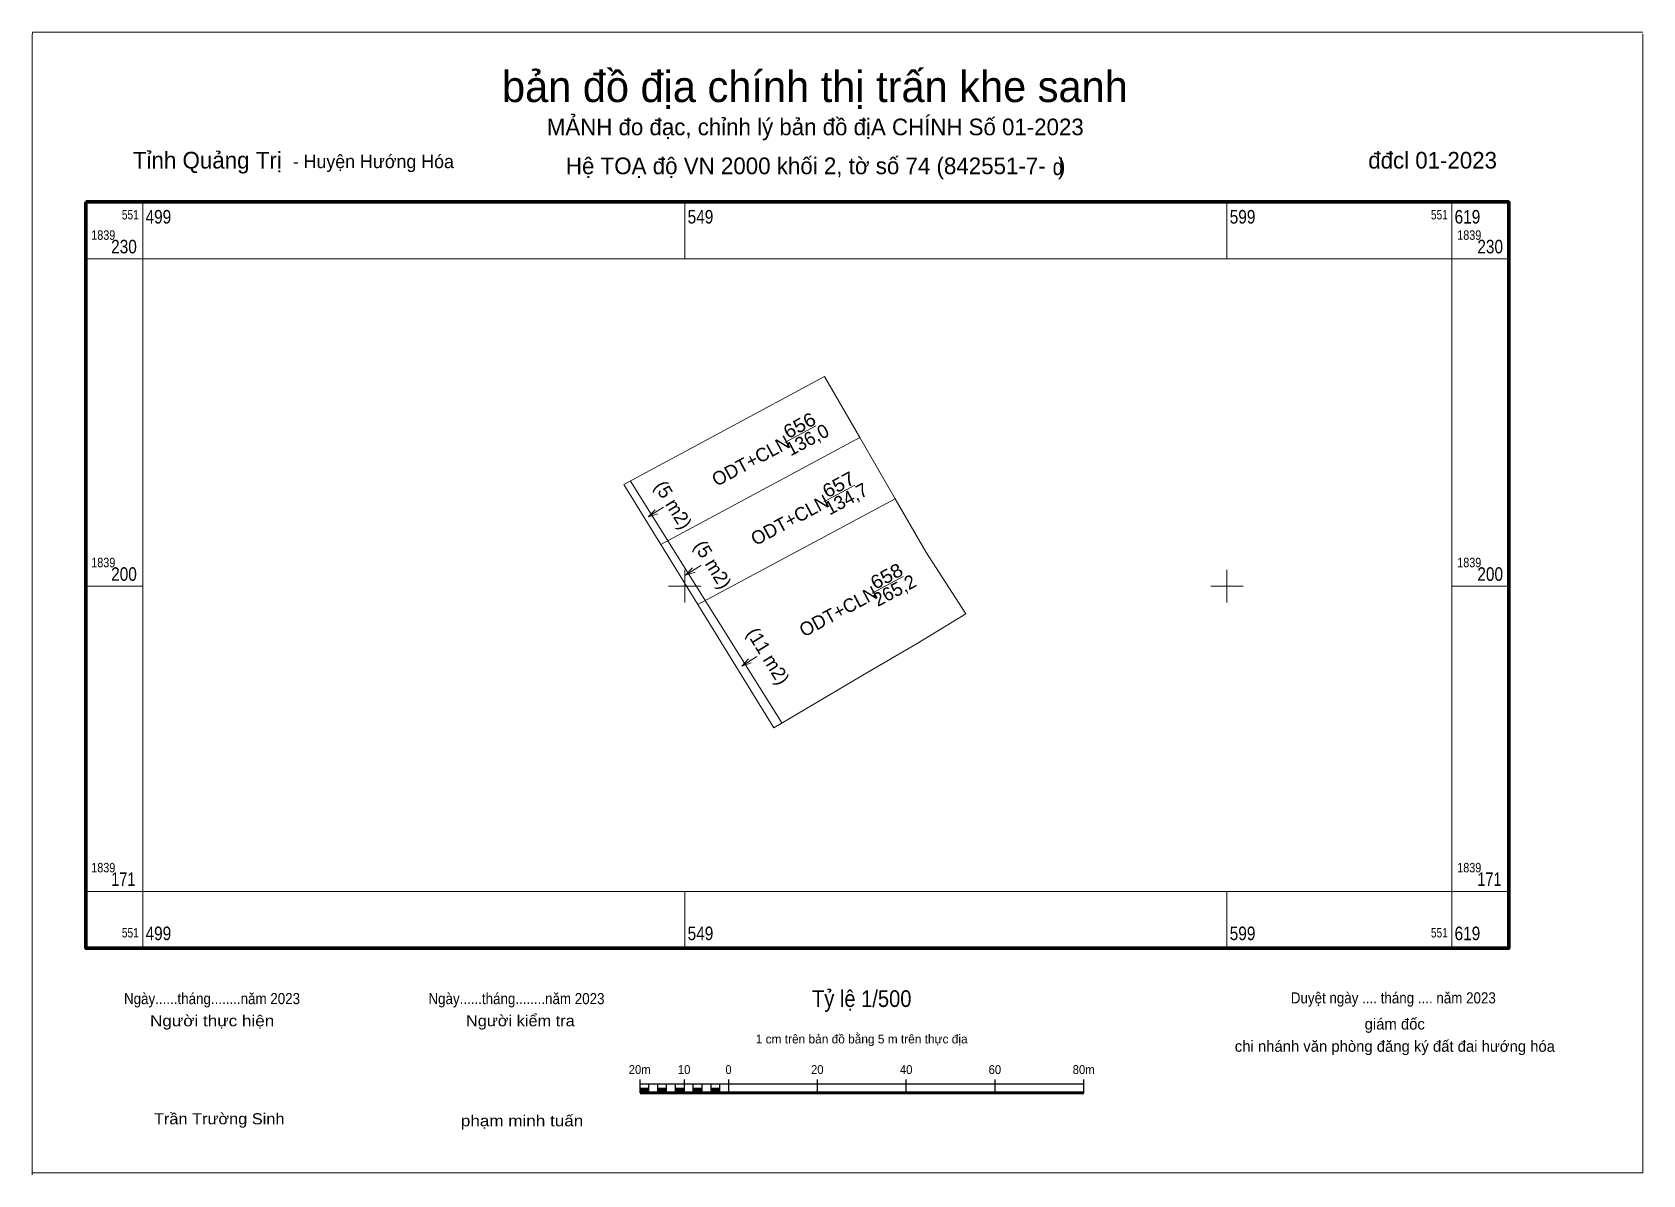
# Model space of a CAD drawing. Header units: metres. Extents: x 551489 to 551637, y 1839146 to 1839251.
import ezdxf
from ezdxf.enums import TextEntityAlignment as Align

# ---------------------------------------------------------------- set-up
doc = ezdxf.new("R2010")
doc.units = ezdxf.units.M
doc.header["$LTSCALE"] = 0.5
for name, color, linetype, lineweight in [('10', 7, 'Continuous', 13), ('11', 7, 'Continuous', 13), ('13', 7, 'Continuous', 13), ('2', 7, 'Continuous', 25), ('30', 7, 'Continuous', 13), ('5', 7, 'Continuous', 13), ('63', 7, 'Continuous', 13)]:
    doc.layers.add(name, color=color, linetype=linetype, lineweight=lineweight)
doc.layers.add('4', color=7, linetype='Continuous')

msp = doc.modelspace()

# ---------------------------------------------------------------- hatches: boundary and pattern name
at = {"layer": '2'}
for points in [[(551544.91, 1839153.3), (551545.72, 1839153.3), (551545.72, 1839153.71), (551544.91, 1839153.71)], [(551546.54, 1839153.3), (551547.36, 1839153.3), (551547.36, 1839153.71), (551546.54, 1839153.71)], [(551548.18, 1839153.3), (551549, 1839153.3), (551549, 1839153.71), (551548.18, 1839153.71)], [(551549.82, 1839153.3), (551550.64, 1839153.3), (551550.64, 1839153.71), (551549.82, 1839153.71)], [(551551.46, 1839153.3), (551552.28, 1839153.3), (551552.28, 1839153.71), (551551.46, 1839153.71)]]:
    msp.add_hatch(color=256, dxfattribs=at).paths.add_polyline_path(points)

# ---------------------------------------------------------------- linework, layer by layer
at = {"layer": '10'}
for p, q in [((551546.82, 1839203.84), (551565.19, 1839213.7)), ((551565.19, 1839213.7), (551568.44, 1839208.07)), ((551546.82, 1839203.84), (551550.24, 1839198.31))]:
    msp.add_line(p, q, dxfattribs=at)
msp.add_lwpolyline([(551546.82, 1839203.84), (551543.41, 1839209.37), (551561.94, 1839219.33), (551565.19, 1839213.7)], dxfattribs=at)
msp.add_lwpolyline([(551568.44, 1839208.07), (551571.26, 1839203.18), (551574.96, 1839197.45), (551570.47, 1839194.73), (551565.98, 1839192.11), (551557.24, 1839186.96), (551550.24, 1839198.31)], close=True, dxfattribs=at)
at = {"layer": '11'}
for p, q in [((551488.89, 1839251.08), (551637.39, 1839251.08)), ((551637.4, 1839250.92), (551637.4, 1839145.92)), ((551637.39, 1839145.92), (551488.89, 1839145.92))]:
    msp.add_line(p, q, dxfattribs=at)
msp.add_lwpolyline([(551488.85, 1839145.74), (551488.85, 1839250.74), (551488.89, 1839251.08)], dxfattribs=at)
at = {"layer": '13'}
for p, q in [((551558.27, 1839213.25), (551561.12, 1839214.78)), ((551561.86, 1839207.78), (551564.71, 1839209.31)), ((551566.32, 1839199.37), (551569.17, 1839200.9))]:
    msp.add_line(p, q, dxfattribs=at)
at = {"layer": '2'}
for p, q in [((551544.91, 1839153.3), (551544.91, 1839154.53)), ((551549, 1839153.3), (551549, 1839154.53)), ((551553.1, 1839153.3), (551553.1, 1839154.53)), ((551561.29, 1839153.3), (551561.29, 1839154.53)), ((551569.47, 1839153.3), (551569.47, 1839154.53)), ((551577.66, 1839153.3), (551577.66, 1839154.53)), ((551585.85, 1839153.3), (551585.85, 1839154.53)), ((551544.91, 1839154.12), (551585.85, 1839154.12)), ((551545.72, 1839153.3), (551545.72, 1839154.12)), ((551546.54, 1839153.3), (551546.54, 1839154.12)), ((551547.36, 1839153.3), (551547.36, 1839154.12)), ((551548.18, 1839153.3), (551548.18, 1839154.12)), ((551549.82, 1839153.3), (551549.82, 1839154.12)), ((551550.64, 1839153.3), (551550.64, 1839154.12)), ((551551.46, 1839153.3), (551551.46, 1839154.12)), ((551552.28, 1839153.3), (551552.28, 1839154.12))]:
    msp.add_line(p, q, dxfattribs=at)
at = {"layer": '2', "lineweight": 53}
msp.add_line((551544.91, 1839153.3), (551585.85, 1839153.3), dxfattribs=at)
at = {"layer": '2', "lineweight": 13}
for points in [[(551544.91, 1839153.3), (551545.72, 1839153.3), (551545.72, 1839153.71), (551544.91, 1839153.71)], [(551546.54, 1839153.3), (551547.36, 1839153.3), (551547.36, 1839153.71), (551546.54, 1839153.71)], [(551548.18, 1839153.3), (551549, 1839153.3), (551549, 1839153.71), (551548.18, 1839153.71)], [(551549.82, 1839153.3), (551550.64, 1839153.3), (551550.64, 1839153.71), (551549.82, 1839153.71)], [(551551.46, 1839153.3), (551552.28, 1839153.3), (551552.28, 1839153.71), (551551.46, 1839153.71)]]:
    msp.add_lwpolyline(points, close=True, dxfattribs=at)
at = {"layer": '30'}
msp.add_line((551558, 1839187.41), (551544.03, 1839209.7), dxfattribs=at)
at = {"layer": '5'}
for p, q in [((551545.66, 1839206.39), (551547.07, 1839207.29)), ((551549.11, 1839201.02), (551550.52, 1839201.92)), ((551554.29, 1839192.64), (551555.7, 1839193.53))]:
    msp.add_line(p, q, dxfattribs=at)
for points in [[(551546.54, 1839206.68), (551545.66, 1839206.39), (551546.3, 1839207.06)], [(551549.99, 1839201.31), (551549.11, 1839201.02), (551549.75, 1839201.69)], [(551555.17, 1839192.93), (551554.29, 1839192.64), (551554.93, 1839193.31)]]:
    msp.add_lwpolyline(points, dxfattribs=at)
at = {"layer": '63'}
for p, q in [((551499.05, 1839230.19), (551499.05, 1839235.44)), ((551499.05, 1839230.19), (551499.05, 1839235.44)), ((551549.05, 1839230.19), (551549.05, 1839235.44)), ((551599.05, 1839230.19), (551599.05, 1839235.44)), ((551619.79, 1839230.19), (551619.79, 1839235.44)), ((551499.05, 1839230.19), (551493.8, 1839230.19)), ((551619.79, 1839230.19), (551625.04, 1839230.19)), ((551549.05, 1839198.5), (551549.05, 1839201.5)), ((551599.05, 1839198.5), (551599.05, 1839201.5)), ((551499.05, 1839200), (551493.8, 1839200)), ((551547.55, 1839200), (551550.55, 1839200)), ((551597.55, 1839200), (551600.55, 1839200)), ((551619.79, 1839200), (551625.04, 1839200)), ((551499.05, 1839171.87), (551493.8, 1839171.87)), ((551499.05, 1839171.87), (551499.05, 1839166.62)), ((551499.05, 1839171.87), (551499.05, 1839166.62)), ((551549.05, 1839171.87), (551549.05, 1839166.62)), ((551599.05, 1839171.87), (551599.05, 1839166.62)), ((551619.79, 1839171.87), (551619.79, 1839166.62)), ((551619.79, 1839171.87), (551625.04, 1839171.87))]:
    msp.add_line(p, q, dxfattribs=at)
at = {"layer": '63', "lineweight": 70}
msp.add_lwpolyline([(551493.8, 1839235.44), (551625.04, 1839235.44), (551625.04, 1839166.62), (551493.8, 1839166.62)], close=True, dxfattribs=at)
at = {"layer": '63'}
msp.add_lwpolyline([(551499.05, 1839230.19), (551619.79, 1839230.19), (551619.79, 1839171.87), (551499.05, 1839171.87)], close=True, dxfattribs=at)

# ---------------------------------------------------------------- texts
at = {"layer": '13', "width": 1.1}
for s, p in [('656', (551559.9193, 1839214.2799)), ('657', (551563.5193, 1839208.8192)), ('658', (551567.9493, 1839200.3792))]:
    msp.add_text(s, height=1.25, rotation=28.235, dxfattribs=at).set_placement(p, align=Align.CENTER)
at = {"layer": '2'}
for s, height, p in [('bản đồ địa chính thị trấn khe sanh', 2.865, (551561.04, 1839244.64)), ('MẢNH đo đạc, chỉnh lý bản đồ địA CHÍNH Số 01-2023', 1.535, (551561.075, 1839241.58)), ('Hệ TOẠ độ VN 2000 khối 2, tờ số 74 (842551-7-  )', 1.539, (551561.115, 1839237.99)), ('giám đốc', 1.024, (551614.52, 1839159.13)), ('1 cm trên bản đồ bằng 5 m trên thực địa', 0.8188, (551565.355, 1839157.85)), ('chi nhánh văn phòng đăng ký đất đai hướng hóa', 1.024, (551614.535, 1839157.08))]:
    msp.add_text(s, height=height, dxfattribs=at).set_placement(p, align=Align.CENTER)
for s, height, p in [('Tỉnh Quảng Trị ', 1.539, (551498.14, 1839238.51)), ('- Huyện Hướng Hóa', 1.228, (551512.88, 1839238.55))]:
    msp.add_text(s, height=height, dxfattribs=at).set_placement(p)
msp.add_text(' đđcl 01-2023', height=1.535, dxfattribs=at).set_placement((551623.95, 1839238.51), align=Align.RIGHT)
for p in [(551558.8887, 1839212.8726), (551562.4787, 1839207.4079), (551566.9487, 1839198.9879)]:
    msp.add_text('ODT+CLN', height=1.25, rotation=28.235, dxfattribs=at).set_placement(p, align=Align.RIGHT)
for s, height, width, p in [('Ngày......tháng........năm 2023', 1.024, 0.9, (551505.435, 1839161.47)), ('Ngày......tháng........năm 2023', 1.024, 0.9, (551533.515, 1839161.47)), ('Tỷ lệ 1/500', 1.54, 0.9, (551565.36, 1839161.21)), ('Duyệt ngày .... tháng .... năm 2023', 1.024, 0.9, (551614.39, 1839161.54)), ('Người thực hiện', 1.024, 1.15, (551505.445, 1839159.43)), ('Người kiểm tra', 1.024, 1.1, (551533.875, 1839159.43)), ('20m', 0.8188, 0.95, (551544.88, 1839155.03)), ('10', 0.8188, 0.95, (551548.98, 1839155.03)), ('0', 0.8188, 0.9, (551553.07, 1839155.03)), ('20', 0.8188, 0.95, (551561.26, 1839155.03)), ('40', 0.8188, 0.95, (551569.46, 1839155.03)), ('60', 0.8188, 0.95, (551577.64, 1839155.03)), ('80m', 0.8188, 0.95, (551585.83, 1839155.03)), ('Trần Trường Sinh', 1.024, 1.1, (551506.1, 1839150.39)), ('phạm minh tuấn', 1.024, 1.15, (551534.03, 1839150.21))]:
    msp.add_text(s, height=height, dxfattribs=dict(at, width=width)).set_placement(p, align=Align.CENTER)
at = {"layer": '4'}
for s, rotation, p in [('136,0', 28.235, (551560.6443, 1839212.9526)), ('(5 m2)', 301.68, (551547.4403, 1839207.1782)), ('134,7', 28.235, (551564.2343, 1839207.5018)), ('(5 m2)', 301.68, (551551.0903, 1839201.6782)), ('265,2', 28.235, (551568.6793, 1839199.0699)), ('(11 m2)', 301.68, (551556.1963, 1839193.2382))]:
    msp.add_text(s, height=1.25, rotation=rotation, dxfattribs=at).set_placement(p, align=Align.CENTER)
at = {"layer": '63', "width": 0.85}
msp.add_text('d', height=1.516, dxfattribs=at).set_placement((551583.455, 1839237.91), align=Align.CENTER)
at = {"layer": '63'}
for s, height, width, p in [('551', 0.875, 0.8, (551498.68, 1839233.82)), ('551', 0.875, 0.8, (551498.68, 1839233.82)), ('551', 0.875, 0.8, (551619.42, 1839233.82)), ('230', 1.25, 0.85, (551498.5, 1839230.69)), ('230', 1.25, 0.85, (551624.51, 1839230.69)), ('200', 1.25, 0.85, (551498.5, 1839200.5)), ('200', 1.25, 0.85, (551624.51, 1839200.5)), ('171', 1.25, 0.8, (551498.37, 1839172.37)), ('171', 1.25, 0.8, (551624.37, 1839172.37)), ('551', 0.875, 0.8, (551498.68, 1839167.62)), ('551', 0.875, 0.8, (551498.68, 1839167.62)), ('551', 0.875, 0.8, (551619.42, 1839167.62))]:
    msp.add_text(s, height=height, dxfattribs=dict(at, width=width)).set_placement(p, align=Align.RIGHT)
at = {"layer": '63', "width": 0.85}
for s, height, p in [('499', 1.25, (551499.3, 1839233.44)), ('499', 1.25, (551499.3, 1839233.44)), ('549', 1.25, (551549.3, 1839233.44)), ('599', 1.25, (551599.3, 1839233.44)), ('619', 1.25, (551620.04, 1839233.44)), ('1839', 0.875, (551494.3, 1839231.94)), ('1839', 0.875, (551620.29, 1839231.94)), ('1839', 0.875, (551494.3, 1839201.75)), ('1839', 0.875, (551620.29, 1839201.75)), ('1839', 0.875, (551494.3, 1839173.62)), ('1839', 0.875, (551620.29, 1839173.62)), ('499', 1.25, (551499.3, 1839167.37)), ('499', 1.25, (551499.3, 1839167.37)), ('549', 1.25, (551549.3, 1839167.37)), ('599', 1.25, (551599.3, 1839167.37)), ('619', 1.25, (551620.04, 1839167.37))]:
    msp.add_text(s, height=height, dxfattribs=at).set_placement(p)

doc.saveas('drawing.dxf')
